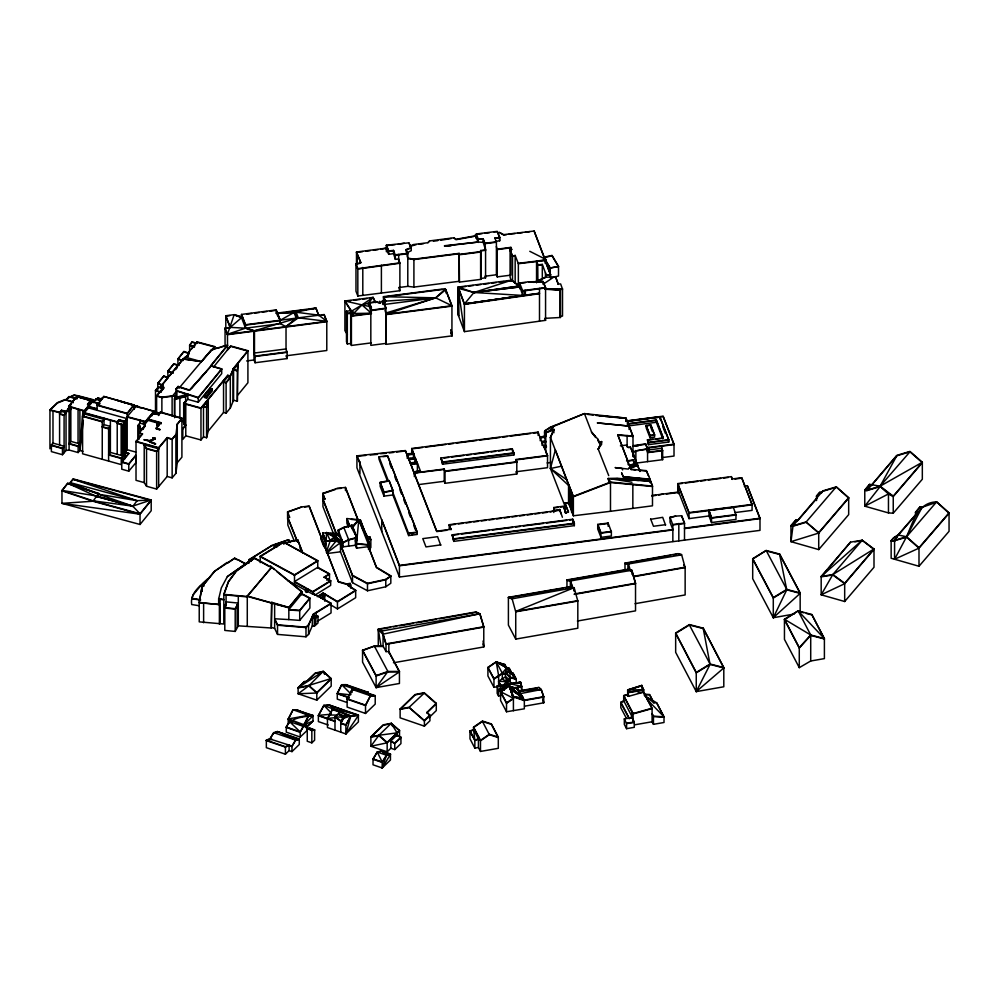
<?xml version="1.0" encoding="UTF-8"?>
<svg xmlns="http://www.w3.org/2000/svg" width="999" height="999" viewBox="0 0 999 999"><rect width="100%" height="100%" fill="white"/><g stroke="black" fill="none" stroke-linecap="round" stroke-linejoin="round"><path stroke-width="1.5" d="M355.432 537.849L355.432 545.254L356.568 548.176L368.481 546.653L376.473 567.245L390.821 575.861L390.821 583.254L385.776 586.775L367.482 590.784L352.497 582.692L340.497 551.798L340.497 542.207L335.652 537.812L334.365 533.366L322.752 532.904L322.752 537.499M62.475 454.707L62.475 448.201L64.086 446.228L52.984 443.106L51.374 445.079L51.374 451.61L62.475 454.707L66.034 450.474L69.081 450.025L78.147 452.559L79.908 450.449L82.954 410.414L68.681 406.156L68.681 408.529L67.195 410.726L68.681 408.329M497.165 686.325C512.824 685.489 504.745 683.316 505.432 672.202L510.164 672.277L509.765 681.193M206.431 371.541L189.348 390.397L211.451 365.584L210.639 365.809L221.703 368.843L221.703 373.626L198.264 402.235L187.849 399.363L183.691 403.221L183.691 424.488L185.777 424.937L182.817 428.546L182.817 439.423L185.777 435.814L200.974 439.972L203.496 436.9L206.581 437.749L208.267 431.093L223.551 412.45L226.111 413.149L230.319 408.017L233.579 400.237L237.337 401.261L237.924 362.912M82.954 451.298L79.908 450.449L83.329 420.254M83.841 415.721L84.353 411.188L93.357 400.137L79.108 396.416M144.218 443.631L144.218 482.604L146.541 486.251L156.631 489.073L167.183 476.473L172.14 477.859L175.899 473.376L177.273 462.712L177.273 424.051L181.905 418.119L160.427 412.038L158.604 414.81L154.046 413.524M177.273 424.051L175.899 434.927L172.14 439.385L167.183 437.987L158.666 448.089L136.014 441.733M325.786 549.5L326.548 532.517L335.364 535.901L341.97 542.644L334.478 536.825L334.365 533.366L338.936 534.902L341.97 542.644L336.188 540.896L325.786 540.709L322.752 532.904M223.813 594.38L247.277 596.49L271.004 567.981L270.717 566.92L254.67 558.079L236.338 570.791L228.396 581.568L223.813 594.38L223.813 624.013L199.226 621.865L199.226 602.397L201.998 586.713L214.985 570.978M505.432 674.55L502.297 673.576L493.956 679.133L487.924 667.794L496.228 661.85L506.705 667.819L505.432 674.15L502.297 673.164L496.228 661.85L487.924 667.382L487.924 675.961L493.956 687.324L497.452 686.7M224.8 607.654L226.074 601.86L238.299 603.071L235.202 608.691L235.202 631.43L224.8 630.419L224.8 607.654L235.202 608.691M226.074 602.26L224.8 608.066L235.202 609.103L238.299 603.483M288.212 723.988L288.212 718.955L293.032 709.752L297.19 709.864L308.816 715.321L300.187 732.329L286.276 727.397C289.972 717.182 303.871 717.02 312.987 715.421L312.987 721.041L305.944 727.697M380.532 303.172L376.673 301.623L369.243 302.672L371.403 307.879L370.829 310.652L385.889 308.529C382.979 292.695 379.645 307.967 379.707 301.198M199.226 602.397L219.38 604.645L220.117 604.12L218.656 603.683L219.318 601.023M206.581 407.03L208.267 400.524L203.496 406.318L206.581 407.03L206.581 437.749M208.267 400.936L206.581 407.442L203.496 406.73M328.184 719.093L318.394 715.759L323.876 705.394L328.783 704.857L358.391 715.084L350.774 715.933L345.879 724.812L345.879 733.928L358.391 721.902L358.391 715.084L335.077 709.24L332.367 709.565L327.46 718.468L327.46 727.522L345.879 733.928L350.774 715.933L323.876 705.394L318.394 715.346L318.394 721.603L328.184 724.999M227.547 350.174L227.46 334.278L234.178 314.66L242.47 317.008M382.205 767.969L386.438 755.207L381.268 750.848L377.272 752.06L373.027 758.878L373.027 764.797L382.205 767.969L390.447 760.002L390.447 753.995L381.268 750.848L390.447 754.407L382.205 767.969L382.205 762.012L377.272 752.06L386.438 755.207L390.447 753.995M326.286 552.26L330.269 540.734L326.548 532.517L335.327 537L341.97 542.644M213.099 348.838L214.76 346.603L197.053 341.87L189.073 351.648L187.812 355.594L183.129 359.29L173.888 370.691M254.67 558.079L236.338 571.203L228.396 581.98L223.813 594.792L247.277 596.903M230.319 408.017L230.319 375.899L233.579 368.219L247.914 350.699L230.682 345.954L213.461 367.12M199.063 605.706L191.721 604.557C189.76 593.319 200.312 585.739 207.542 579.095L203.022 583.616M200.762 585.664L193.331 594.63L191.721 598.688L200.537 600.112M326.735 552.572L336.188 540.896L335.652 537.812L326.548 532.929M565.809 508.179L550.424 468.531L550.424 437.337L553.858 429.333L545.741 432.505L545.741 452.535M550.424 437.749L553.858 429.745L545.741 432.917L545.029 431.031L550.699 427.06L584.44 413.586L626.011 418.082L632.991 436.076L632.991 456.68M334.478 536.825L330.269 540.322L334.565 538.498L340.497 542.207M235.202 631.43L238.299 625.836L271.303 627.996L271.691 602.322L274.638 603.821L274.638 628.359L277.535 634.402L305.994 636.8L305.994 627.172L308.554 624.775L313.374 614.11L331.044 603.234L313.436 593.681L312.699 594.13L307.992 591.583L306.643 592.407L305.494 591.795L305.494 589.26L306.88 588.411L294.505 581.58L317.744 567.332L329.495 573.813L329.495 578.608L326.848 580.244M305.994 636.8L308.554 634.415L312.3 625.886L312.3 616.233M894.58 559.253L894.58 540.309L906.568 536.763L936.612 501.86L949.05 513.261L918.993 548.151L894.58 559.253L906.568 536.763C912.924 522.627 917.482 502.397 936.612 501.86L949.05 512.849L949.05 531.318L918.993 566.258L891.145 558.266L891.145 540.571L893.618 537.724L898.089 534.927L917.569 512.412L915.534 512.187L915.534 515.484M599.275 442.882L601.585 441.546L598.176 449.363L601.585 441.958L599.275 442.882L598.101 439.835M752.697 558.678L773.288 597.602L773.288 617.719L786.75 589.835L779.57 554.045L766.171 550.499L752.697 558.678L752.697 578.696L773.288 617.719L794.205 614.035M696.253 691.608L710.052 664.41L703.171 628.146L689.397 624.575L675.661 632.991L675.661 652.322L696.253 691.608L723.8 686.775L723.8 667.569L703.171 628.146L723.8 667.969L696.253 691.608L696.253 672.452L675.661 632.991M349.275 697.901L337.287 693.756L341.695 684.715L365.646 692.757L368.169 692.295L346.029 684.64L341.695 684.715L337.287 693.343L337.287 699.125L346.603 702.359M303.584 726.797L307.018 725.848L304.033 724.812L308.816 715.321L293.032 709.752L288.212 719.367L293.082 721.066L288.212 718.955L308.816 715.321M375.212 695.654L370.467 695.754L365.646 692.344L375.212 695.654L375.212 704.12L365.522 713.448L347.128 707.08L347.128 698.763L352.073 689.385L368.169 692.295L352.073 689.385L352.073 692.432M365.522 713.448L365.522 705.132L370.467 695.754L352.073 689.385M370.467 695.754L365.522 705.544L347.128 699.175L352.073 689.797L355.007 689.335L346.029 684.64M894.58 540.309L898.089 534.927L906.568 536.763L922.152 507.167L920.042 506.93L915.534 512.187M227.335 576.61L249.8 560.851L227.335 576.61L221.316 587.912L218.656 599.013L223.813 599.899M342.158 718.731L350.774 715.933L332.367 709.565L327.46 718.88L334.99 721.478M338.698 714.335L344.48 716.32L340.771 723.463L345.879 725.224L350.774 716.345L358.391 715.496L345.879 733.928M501.448 695.429L498.538 695.941L498.538 690.609L507.38 683.853L509.765 679.607L505.432 676.81L498.613 681.293L501.186 686.088M71.391 404.108L67.195 410.327M504.358 689.547L498.538 690.609L501.835 685.077L510.988 683.953L521.803 686.4L521.803 690.571M295.654 740.509L299.275 739.385L277.335 731.518L295.654 740.097L291.97 746.503L289.098 745.529L285.414 747.102L266.346 740.609L270.067 739.01L273.738 732.642L277.335 731.518L299.275 738.973L299.275 744.517L291.97 751.61L289.098 750.624L285.414 754.208L266.346 747.664L266.346 740.197L270.067 738.598L273.738 732.642L295.654 740.097L299.275 738.973M286.276 726.985L289.573 721.628L303.584 726.385L307.018 725.436L307.018 730.556L300.187 737.037L286.276 732.142L286.276 726.985L300.187 731.917L300.187 737.037M291.97 751.61L291.97 746.091L295.654 740.097M377.272 752.06L373.027 759.29L382.205 762.424L386.438 755.619L390.447 754.407M386.438 755.207L382.205 762.012L373.027 758.878M382.842 300.749L385.889 308.117L386.251 344.355L451.935 335.876L451.935 305.731L435.676 297.839L385.676 301.099L383.216 304.62L383.216 301.661M98.739 493.431L92.957 501.236L140.035 514.198L151.199 500.399L73.127 479.32L70.242 482.629L73.127 478.908L151.199 499.987L151.199 510.739L140.035 524.475L61.963 503.346L61.963 490.397L67.757 483.254L98.739 493.431L96.853 496.628L132.717 506.118L140.035 513.786L140.035 524.475M177.273 424.463L181.905 418.531L160.427 412.45L158.604 414.81M376.123 687.612L387.887 671.478L374.363 646.078L362.562 650.212L362.562 662.112L376.123 687.612L399.438 683.478L399.438 671.415L388.848 651.598L386.014 651.61L383.067 646.041L374.363 646.078L362.562 650.624L376.123 676.011L387.887 671.89L399.438 671.827L376.123 687.612L376.123 675.599L362.562 650.212M158.192 424.088L160.976 422.664L148.064 419.081L154.046 413.111L158.604 414.398M312.3 625.886L314.31 626.286L317.969 623.026L317.969 616.233L313.374 616.158L312.3 617.732L314.31 618.056L317.969 616.233L313.374 616.158L313.374 614.11M203.184 585.277L203.696 585.926L203.184 585.277L214.111 571.59L234.728 558.154L246.079 563.96M87.537 404.72L90.822 400.112L76.985 396.516L68.681 406.156M88.362 403.671L90.822 400.512L79.745 397.639M95.979 398.851L95.979 400L97.727 397.889L102.298 399.188L102.298 397.877L100.537 400.124L95.979 398.851L93.357 402.21L93.357 399.737L77.685 395.629L76.985 398.464L68.906 396.566L66.084 399.787M93.357 402.622L95.979 399.25L99.4 400.224M102.298 398.289L100.537 400.124M97.103 410.302L97.103 404.945L103.746 396.441L133.841 404.845L133.841 409.403M103.746 396.84L97.103 405.344L127.198 413.748L133.841 405.257L103.746 396.441M135.764 455.669L128.784 464.248L121.766 462.2L128.746 453.646L125.212 451.998L127.198 449.725L127.198 413.349L133.841 404.845M174.538 416.645L174.538 398.314L176.161 396.241L176.898 397.115L187.849 394.18L187.849 399.363M176.161 396.653L174.613 399.525L185.652 396.578L187.849 394.593M174.613 417.707L174.613 399.125L175.424 398.077L174.538 398.314M352.048 528.359L358.791 519.73L367.707 537.05M502.734 686.163L506.318 681.655L509.765 679.607L510.988 684.365L509.765 680.019L506.318 680.843L507.38 684.265M151.199 499.987L132.717 506.118L96.853 496.016L61.963 490.397L92.957 500.824L140.035 513.786L151.199 499.987L137.1 500.674L132.717 506.53M189.635 351.448L189.635 345.03L192.208 341.858L195.841 343.019M192.208 341.858L189.635 345.442L194.493 347.003M62.937 489.622L67.757 483.254L96.853 496.628M200.974 439.972L200.974 407.992L227.76 375.274L230.319 375.899M104.008 419.78L102.248 421.853L82.592 416.383L84.353 414.31L84.353 410.789L93.357 399.737M64.086 446.64L62.475 448.613L51.374 445.492L52.984 443.519L52.984 410.614M167.882 377.51L167.882 371.091L173.888 363.736L177.747 364.985M173.888 363.736L167.882 371.503L173.027 373.176L173.027 371.328L183.129 358.878L187.812 355.182L187.812 356.68L189.073 353.147L183.928 351.486L177.922 358.841L177.922 365.259M175.599 369.605L177.322 367.507M128.784 471.166L128.784 463.836L135.764 455.269L135.764 462.837L128.784 471.166L121.766 469.205L121.766 461.8L128.746 453.234M210.639 365.809L227.547 345.092L211.438 349.7L178.883 388.311M210.639 366.221L227.547 345.504L221.266 346.815M183.928 351.486L177.922 359.253L181.781 360.489M191.783 348.738L197.053 342.282L214.76 347.015M176.161 398.589L176.161 388.836L178.134 386.426L189.348 389.985M178.134 386.426L176.161 389.248L176.898 391.108L198.264 397.902L221.703 369.255L212.912 366.458M198.264 402.235L198.264 397.49L221.703 368.843M182.817 428.958L185.777 425.337M155.507 411.863L155.507 390.372L158.379 386.85L163.611 388.511L163.611 387.175L160.689 386.351L160.689 387.999L158.379 387.262L155.507 390.771L160.727 392.42M160.689 386.351L173.027 371.328M168.119 377.709L160.689 386.763L163.611 387.587L156.606 396.128L161.875 397.602L176.161 395.779M169.793 375.686L173.027 371.728M156.606 412.45L156.606 395.716L163.611 387.175M110.377 452.397L108.604 454.557L121.266 458.079L123.027 455.931L110.377 452.397L110.377 419.917M155.507 390.372L160.727 392.02L163.611 388.511M123.027 456.331L121.266 458.491L108.604 454.97M201.998 361.001L211.438 350.1L213.674 349.438M158.604 415.534L160.427 412.038M185.652 401.236L183.691 403.633L200.974 408.404L227.76 375.686L230.319 376.298L233.579 368.631L247.914 351.111L230.682 346.366L228.334 349.225M206.431 398.027L212.275 390.896L212.275 388.923L210.152 388.311L204.296 395.417L204.296 397.44L206.431 398.027L206.431 396.029L212.275 388.923M237.924 394.942L247.914 382.742L247.914 350.699M157.792 389.735L157.792 383.304L163.799 376.011L167.682 377.26M163.799 376.011L157.792 383.716L162.974 385.389M270.717 567.332L270.717 566.196L301.873 591.583L288.836 607.429L288.836 619.58L299.712 620.391L309.89 608.066L309.89 598.039L301.873 593.706L288.836 609.527L299.712 610.327L309.89 598.039M227.76 376.71L223.551 381.818L226.111 382.417L230.319 377.322L227.76 376.71L227.76 375.274M230.319 377.734L226.111 382.829L223.551 382.217M493.956 687.324L493.956 678.721L502.297 673.164L506.705 667.819L509.328 668.368L512.512 674.313M175.986 391.795L172.115 396.453L172.115 416.108M156.793 424.587L158.666 425.349L156.206 428.309L160.002 429.832L156.206 428.908L158.666 424.937L156.793 424.175L156.793 425.724L158.666 425.974L158.666 424.937M155.282 438.236L152.884 437.962L155.282 438.648L149.575 441.708L155.569 444.093L149.575 441.945L150.2 440.547L155.282 438.236L155.282 438.986L150.2 440.547L144.118 440.035M375.474 302.622L373.064 297.402L344.905 300.974L351.561 311.188L361.925 304.907L368.194 303.284L373.064 297.402L375.474 302.222M84.353 411.188L68.681 406.568L77.685 395.629M371.403 342.869L351.411 345.442L351.411 315.771L361.925 304.907L373.064 297.402M545.566 287.537L522.777 290.634L522.777 295.442L473.963 292.495L458.641 288.399L464.435 303.958L539.497 293.281L522.777 295.442L519.605 285.951L511.638 280.17L473.963 292.495L464.435 303.958L464.435 331.631L545.566 320.342L545.566 287.537L543.069 281.531L528.496 281.793L519.605 283.004L519.605 287.937M70.842 441.358L69.081 443.481L78.147 446.029L79.908 443.918L70.842 441.358L70.842 406.805M79.908 444.318L78.147 446.441L69.081 443.893M135.989 406.156L127.198 416.683L145.392 421.503L154.046 411.151L135.989 406.156L133.841 409.14M247.277 625.998L247.277 595.978L271.004 568.081L270.717 566.196M271.303 627.996L271.691 602.322L288.836 607.429L274.638 603.821M177.273 462.712L181.905 457.18L181.905 418.119M143.731 428.159L145.205 425.337L143.431 422.964L145.392 423.514L148.064 420.354L148.064 418.306M145.205 425.337L139.011 432.667L142.482 434.053L137.862 439.535M144.218 482.604L136.014 480.319L136.014 441.321L142.482 433.641M149.575 441.945L150.2 440.547M158.666 486.638L158.666 447.677L167.183 437.587L172.14 438.973L175.899 434.528L175.899 473.376M137.812 440.022L137.812 425.586L139.935 423.077L143.431 424.063L145.205 426.436M139.011 439.248L138.961 427.884L140.31 426.286L137.812 425.586M140.31 426.286L138.961 428.296L143.007 429.433M119.056 420.879L117.22 423.052L123.027 424.637L124.875 422.477L119.056 420.879L119.056 419.705L124.875 421.316L127.198 418.656L88.524 407.917L84.353 412.699L117.22 421.815L119.056 419.705M124.875 422.889L123.027 425.05L117.22 423.451M121.266 458.079L121.266 464.61L82.592 453.796L82.592 415.971L84.353 413.898L104.008 419.368L102.248 421.441L102.248 459.29M156.631 489.073L156.631 451.161L158.666 448.788L144.218 444.817L146.541 448.389L146.541 486.251M158.666 449.2L156.631 451.573L146.541 448.801L144.218 445.229M822.864 490.871L793.019 525.799L790.971 541.658L818.718 549.587L848.675 514.635L848.675 497.664L836.263 486.863L822.864 490.871L821.702 492.632L819.842 492.482L816.558 496.291L817.02 498.226L797.889 520.479L795.891 520.279L790.971 525.998L793.019 526.211L806.293 522.24L818.718 533.066L848.675 498.064L836.263 486.863L806.293 521.828L793.019 525.799L790.971 525.586L790.971 541.658L818.718 533.066M818.718 549.587L818.718 532.654L848.675 497.664M869.617 484.34L864.772 490.01L864.772 506.168L888.461 512.924L893.243 513.186L922.327 479.233L922.327 462.262L909.952 451.398L896.752 455.407L866.845 490.634L864.772 490.409L869.617 484.34L880.119 486.201L893.243 496.166L893.243 513.186M850.499 542.157L821.178 576.46L821.178 594.805L844.679 601.51L874 567.257L874 548.975L862.162 540.247L850.499 542.157L829.27 567.407M823.201 574.5L827.247 569.767M862.162 540.247L821.178 576.46L832.829 574.55L862.162 540.247L874 549.388L844.679 583.691L821.178 594.805L832.829 574.55L874 548.975L844.679 583.279L844.679 601.51M61.526 411.426L59.578 413.698L64.086 414.947L66.034 412.674L61.526 411.426L61.526 410.202L66.034 411.313L69.081 410.926L70.842 409.066L68.681 408.529M66.034 413.087L64.086 415.359L59.578 414.11M869.617 484.752L871.74 484.977L896.752 455.819L909.952 451.81L922.327 462.674L893.243 496.578L888.461 493.943L880.119 486.201L896.752 455.819M920.042 506.93L915.534 512.599L917.569 512.412M790.971 525.586L795.891 519.867L797.889 520.479M918.993 566.258L918.993 547.752L949.05 512.849M917.569 512.824L898.089 535.339L893.618 538.136L891.145 540.983L894.58 541.283M816.558 500.549L816.558 495.879L819.842 492.07L821.702 492.632M104.008 424.65L102.248 426.673L108.604 428.446L110.377 426.411L104.008 424.65L104.008 418.156M110.377 426.823L108.604 428.858L102.248 427.085M127.198 419.068L124.875 421.728L119.056 420.117L117.22 422.227L84.353 413.111M191.358 388.623L211.451 365.584M66.084 400.187L68.906 396.978M799.275 667.657L799.275 647.639L810.713 634.977L824.4 638.598L824.4 658.616L810.713 661.001L799.275 667.657L784.452 639.36L784.452 619.268L798.126 610.876L811.812 614.497L824.4 638.598L798.126 610.876L784.452 619.667L799.275 648.051L810.713 635.389L824.4 639.01L811.812 614.497M87.537 404.308L90.822 400.112M214.76 346.603L201.099 361.938M553.858 432.817L553.858 429.333L549.338 431.118L554.47 425.586L551.96 426.973M549.338 431.106L554.47 425.586M409.965 246.229L413.399 244.555L427.934 242.695L429.607 240.921L453.896 237.787L455.944 239.298L475.199 235.826L478.284 242.045L483.191 242.357L485.576 249.887L485.576 277.834L480.619 278.471L480.619 250.524L485.576 249.887M49.95 448.838L49.95 409.865L57.38 402.647L65.147 399.5L73.227 401.835M63.849 400.437L57.38 403.059L49.95 410.264L59.578 412.649L61.526 410.614L66.034 411.725L69.081 411.326L70.842 409.465M59.578 444.955L59.578 412.25L61.526 410.202M351.648 527.147L358.791 519.73L366.233 535.489M289.573 721.628L300.187 731.917L303.584 726.385L293.082 720.654L304.033 724.812L312.987 715.833L297.19 710.264L294.418 710.202M304.345 681.58L298.127 687.649L298.127 693.768L316.808 700.149L331.193 686.113L331.193 678.546L323.189 671.378L315.272 673.026L307.093 681.006L304.345 681.58L298.127 688.049L308.803 685.838L316.808 693.006L331.193 678.958L323.189 671.378L298.127 687.649L308.803 685.426L331.193 678.546L316.808 692.594L316.808 700.149M320.554 672.339L315.272 673.438L307.093 681.006M316.808 693.006L298.127 693.768L308.803 685.838L323.189 671.378M382.842 303.871L385.676 301.099L383.479 296.678L445.254 288.699L451.935 306.144L386.251 314.598L385.002 310.239M383.791 303.359L385.676 301.099M399.525 736.862L399.525 730.456L391.283 723.313L383.254 724.824L370.879 736.775L370.879 746.241L387.162 751.835L390.859 748.251L390.859 738.835M394.755 749.587L400.936 743.606L400.936 737.212L397.04 734.989L390.859 740.921L394.755 743.131L394.755 749.587L390.859 748.251M428.971 717.707L436.288 710.589L436.288 703.346L424.213 692.719L415.084 694.53L400.124 708.99L400.124 717.831L424.4 726.161L429.932 720.791L429.932 715.147L426.873 712.462L436.288 703.346M388.611 724.225L383.254 725.237L370.879 737.187L378.921 735.676L387.162 742.819L399.525 730.868L391.283 723.313L378.921 735.264L370.879 736.775M426.873 712.861L436.288 703.746L424.213 693.131L415.084 694.929L400.124 709.39L409.24 707.592L424.4 720.916L429.932 715.559L426.873 712.462M387.162 751.835L387.162 742.407L399.525 730.456M424.4 726.161L424.4 720.504L429.932 715.147M394.755 743.131L400.936 737.212M343.331 716.47L338.698 713.311L334.99 716.832L334.99 730.144M311.838 742.856L314.61 740.222L314.61 729.832L310.027 728.184L307.255 728.371L307.255 741.258L311.838 742.856L311.838 730.007L307.255 728.371M340.771 732.155L340.771 720.779L343.556 718.131M343.556 718.543L340.771 721.191L334.99 717.245M306.268 727.384L312.987 721.041L304.033 724.812M174.613 399.125L185.652 396.166L187.849 394.18M773.288 617.719L800.162 593.381L779.57 554.045L800.162 592.969L800.162 611.488M225.062 346.678L225.062 328.047L230.257 327.372L241.521 317.694L241.521 314.41L276.224 309.915L280.257 320.229L280.257 323.651L286.026 326.623L286.026 349.75M277.51 313.436L294.006 312.5L296.216 318.132L286.026 326.623L298.326 317.832L324.188 314.535L326.785 321.303L326.785 350.499L286.026 355.806L287.113 358.579L255.07 362.749L253.983 359.977L253.983 330.819L245.542 328.184L230.257 327.372L225.799 315.746L234.178 314.66L241.521 317.694L245.542 328.184L254.483 330.744L298.326 317.832L326.785 321.303L318.756 315.16L296.141 312.225L276.224 313.162M386.251 314.198L451.935 305.731L445.754 289.71L435.676 297.839L386.251 314.198L386.251 344.355M327.01 552.772L340.497 542.607M234.728 558.154L228.059 562.849M203.696 585.926L201.998 587.112L199.226 602.809L220.117 604.532M355.432 545.254L343.007 546.853L341.97 544.18L340.497 544.368L352.497 575.274L367.482 583.366L385.776 579.383L390.821 575.861M509.128 686.126L517.994 688.898L524.338 700.199L524.338 708.803L506.518 711.763L500.574 700.486L500.574 691.683L509.128 685.714L513.411 696.915L524.338 700.611L517.994 689.31L516.645 688.536L509.128 686.126L500.574 692.082L506.518 703.271L513.411 698.688M473.563 730.594L473.563 727.135L482.442 721.028L491.383 723.938L498.301 737.175L498.301 748.326L480.482 751.435L478.421 747.502L478.421 736.438M497.614 736.263L491.383 724.35L482.442 721.428L473.563 727.547L480.482 740.796L489.36 734.677L498.301 737.587M480.482 751.435L480.482 740.384L489.36 734.265L498.301 737.175M506.518 711.763L506.518 702.871L513.411 698.276L511.5 690.222L523.101 697.864L523.101 700.311M545.029 449.4L545.029 430.619L550.699 427.06M329.82 604.283L337.462 608.94L337.462 601.535L355.669 590.247L348.151 585.314L354.42 589.835M355.669 590.659L337.462 601.947L323.214 593.381L318.419 596.328M337.462 608.94L355.669 597.702L355.669 590.247M249.101 563.074L249.101 559.577L272.352 545.267L275.637 547.052L279.258 544.83M314.76 595.192L330.669 585.389L330.669 580.644L324.188 577.06L330.669 581.056L312.699 592.07L307.992 589.472L306.643 590.297L305.494 589.672M317.22 596.665L323.214 592.969L337.462 601.535M324.188 577.06L329.495 573.813M324.188 577.472L329.495 574.225L317.744 567.732M306.643 592.407L306.643 589.897L307.992 589.06L312.699 591.658L330.669 580.644M317.432 621.291L331.044 612.949L331.044 603.234M923.213 506.918L936.612 502.272M260.215 562.624L260.215 556.243L283.454 542.02L317.744 560.626L317.744 568.044M283.454 542.432L260.215 556.655L294.505 575.262L317.744 561.038L283.454 542.02M294.505 584.215L294.505 574.85L317.744 560.626M319.618 596.84L323.214 594.642L323.214 592.969M321.129 597.852L324.737 595.641L323.214 594.642M321.129 598.251L324.737 596.053M703.171 628.546L689.397 624.987L675.661 633.403L696.253 672.851L710.052 664.41L723.8 667.969M696.253 672.452L710.052 663.998L723.8 667.569M773.288 597.602L786.75 589.422L800.162 592.969M277.51 313.037L315.959 308.054L318.756 315.572L315.959 308.054L294.006 312.5L280.307 320.217L280.257 323.651L245.542 328.184L227.46 334.278L225.062 328.047M626.373 718.269L620.816 707.692L620.816 702.297L623.701 700.736L632.042 716.595L629.145 718.568L632.042 717.007M623.701 701.148L620.816 702.709L629.145 718.568M498.538 690.609L510.988 683.953L520.604 682.255L521.803 686.8L514.535 688.124M888.461 493.943L864.772 506.168L880.119 486.6L866.845 490.634M338.199 534.465L338.199 530.094L343.881 527.21L352.048 525.124L356.855 537.487L356.855 540.734L355.432 540.596L356.568 543.518L356.568 548.176M338.199 530.506L343.881 527.622L349.275 526.236M411.101 246.079L416.308 244.593M407.467 252.535L411.238 250.699L411.238 247.552L408.816 242.832L386.388 245.23L386.388 251.773M68.906 397.402L74.238 394.892L78.297 395.979M76.948 396.029L74.238 395.304L70.242 397.177L76.985 398.876M533.816 282.43L545.754 277.173L555.669 277.098L558.316 284.378L555.669 277.098M535.139 282.255L545.754 277.173M272.203 739.335L266.346 740.197L285.414 746.703L289.098 745.117L291.97 746.091M515.734 611.388L574.1 587.699L577.822 601.073L515.734 611.8L512.012 598.426L508.404 597.315L508.404 625.112L515.734 639.098L577.822 628.234L577.822 600.661L515.734 611.388L515.734 639.098M219.842 347.615L214.797 348.688M554.47 425.986L584.44 413.586L591.433 431.668L595.604 437.525M406.218 252.073L406.218 249.525L411.238 247.552M406.218 249.937L411.238 247.964L408.816 242.832M610.489 511.301L610.489 482.105L573.364 496.353L573.364 515.784L610.489 511.301L652.484 505.806L652.484 486.088L650.674 481.093L617.17 478.259L608.204 478.434L608.766 481.293L610.489 482.105L652.484 486.088M621.603 473.064L623.451 477.135L650.024 479.657L652.484 486.501L610.489 482.505L573.364 496.765L555.344 449.975L550.424 468.531L569.055 485.876M156.793 424.175L160.976 422.664M376.123 675.599L387.887 671.478L399.438 671.415M474.85 748.126L469.992 738.823L469.992 730.881L473.563 729.645L478.421 738.823L474.85 740.059L474.85 748.126L478.421 747.502M473.563 730.057L469.992 731.293L474.85 740.471L478.421 739.235M287.587 519.243L287.587 511.813L301.561 507.005L309.178 506.006L321.253 537.137M287.587 512.225L301.561 507.005M322.789 500.811L322.789 493.344L336.875 488.523L345.467 487.412L358.229 520.217M335.464 489.423L322.789 493.756L324.925 499.263L322.789 493.344M275.874 546.615L273.614 544.755L288.611 539.722L290.359 542.095M273.614 545.167L288.611 539.722M266.346 740.609L270.467 739.248M644.293 695.491L656.668 702.821L664.01 716.807L664.01 722.489L653.446 724.337L652.085 721.765L652.085 708.191L643.643 692.107L628.633 696.328L627.672 689.934L641.82 685.439L627.672 689.934L627.672 696.216M640.396 686.288L627.672 690.346L628.633 692.619L643.643 690.184L641.97 686.213M629.245 467.769L637.649 465.122L637.787 466.096M629.245 468.181L637.649 465.522L629.982 466.545L637.649 465.122M274.937 732.679L277.335 731.93M283.541 543.506L297.727 539.86L302.722 552.722M283.541 543.918L292.108 540.871M385.889 313.037L435.676 297.839L445.254 289.111M377.272 752.459L381.268 751.26M822.864 491.271L836.263 487.262M529.782 251.298L546.328 259.665L545.217 260.652L550.561 274.538L550.561 277.947M625.024 695.654L627.672 694.917M633.104 722.302L633.104 713.523L652.085 708.191M652.085 708.591L633.104 713.935L623.701 696.028M338.936 534.902L335.364 535.901L337.462 534.453L338.936 535.314M289.573 722.04L293.082 721.066M176.161 395.367L161.875 397.19L156.606 395.716M629.245 467.919L637.649 465.696L629.982 466.545M352.048 525.124L350.624 525.899L356.855 537.487L348.626 539.597L343.007 542.445L343.007 546.853M511.55 281.131L510.089 277.322L510.089 249.725L511.638 249.325L510.876 247.352L497.215 249.201L497.215 276.885L510.876 275.137L510.876 247.352M511.638 249.325L510.089 250.137L512.524 256.493L515.159 255.831M512.524 280.644L512.524 256.081L515.159 255.419L518.356 263.711L536.55 261.538L537.899 265.247L542.307 264.797M357.829 296.004L357.829 268.656L399.887 262.837L399.887 290.721L357.829 296.004L355.981 291.233L355.981 263.873L360.839 262.712L356.493 252.01L385.726 248.227L388.711 254.295L393.544 253.671L395.342 259.365L398.663 258.941L399.887 263.249L357.829 269.068L355.981 264.285L359.628 263.411M498.613 681.293L506.318 681.655L506.318 680.444L509.765 679.607M533.491 282.292L536.338 281.631M553.009 277.223L558.503 276.011L558.503 266.308L552.035 255.394L543.793 257.267L550.262 268.019L550.262 277.834M545.167 257.367L552.035 255.806L558.503 266.708L547.677 268.281M568.431 511.875L565.821 512.874L568.431 511.875L564.984 503.071L568.556 502.584L573.364 515.784M537.899 280.632L542.307 279.683L542.307 264.385L537.899 264.835L536.55 261.126L518.356 263.299L518.356 286.638M393.444 662.774L483.778 646.952L483.778 626.71L479.882 613.748L383.067 634.14L383.067 646.515M387.162 742.819L370.879 746.241L378.921 735.264L397.04 732.866L397.04 736.275M550.262 268.019L558.503 266.308M744.255 486.101L747.327 485.701L759.989 518.231L759.989 530.382L399.425 577.035L381.755 531.518L381.755 519.717L399.425 565.397L672.851 529.545L670.042 522.327L670.042 517.27L675.611 516.108L681.643 515.759L684.502 523.101L684.502 540.147M670.042 517.682L675.611 516.108M629.42 465.459L634.677 463.973L633.204 459.877L626.523 460.989M630.731 465.184L634.677 464.373L633.204 460.289L629.195 460.951M400.124 708.99L409.24 707.192L424.213 693.131M392.882 494.98L383.991 496.128L380.194 486.363L380.194 482.317L389.086 480.581L392.882 490.309L392.882 494.98L408.641 535.564L417.232 534.44L417.232 532.067L387.637 455.769L379.046 456.855L379.046 459.328L387.412 480.894M387.6 481.281L380.194 482.729L383.991 492.457L392.882 490.721L389.086 480.581M383.991 496.128L383.991 492.057L392.882 490.309M392.882 492.532L408.641 533.578L417.232 532.467L387.637 456.181L382.979 456.63M408.641 535.564L408.641 533.179L417.232 532.067M684.502 523.101L672.851 524.525L672.851 541.508M453.896 237.787L455.944 239.71L473.713 236.501M498.538 695.941L497.165 693.368L497.165 685.926L501.835 685.489M514.535 687.712L521.803 686.4M504.358 689.959L498.538 691.008L497.165 685.926M293.506 541.021L297.727 540.272L302.722 553.134M624.987 569.567L624.987 563.111L678.059 553.633L681.555 554.457L685.139 567.594L633.566 576.748M637.112 561.351L624.987 563.523L628.483 564.348M640.147 560.814L670.466 555.394M673.501 554.857L676.535 554.308M633.566 576.336L685.139 567.182L685.139 594.942L635.077 603.696M520.604 682.255L509.765 683.728L520.604 682.255L521.603 690.297M524.575 700.049L543.718 696.665L541.233 689.547L538.848 687.424L519.605 690.809M524.575 700.461L543.718 697.077L541.233 689.547L519.63 691.271M566.957 587.874L566.957 579.907L628.171 569.193L631.83 570.217L635.526 583.229L635.526 610.864L577.385 621.028M606.743 573.351L566.957 580.307L570.616 581.318L572.552 588.136M609.802 572.814L628.171 569.605M574.325 593.993L635.526 583.229M574.325 594.405L635.526 583.641L631.83 570.217L570.616 580.918L566.957 579.907M378.284 629.12L476.061 611.925L479.882 613.748L483.778 627.122L386.014 644.343L382.105 630.943L378.284 629.12L378.284 646.316M390.509 627.384L378.284 629.532L381.056 646.291M393.569 626.848L396.615 626.311M399.675 625.774L413.424 623.351M416.483 622.814L436.338 619.318M439.398 618.781L476.061 612.337L479.882 614.16M479.882 613.748L382.105 630.943L386.014 643.93L386.014 651.61M386.014 643.93L483.778 626.71M522.564 690.696L537.362 688.099M520.616 693.568L541.233 689.547M524.575 706.193L543.718 702.821L543.718 696.665M628.309 694.804L623.701 695.616L623.701 701.61M637.512 693.194L643.643 692.107M634.565 724.837L652.085 721.765M632.042 717.744L624.325 718.855L624.325 724.412L626.573 728.683L634.278 727.322L634.278 722.052L632.042 717.744L632.042 711.488M517.27 682.841L520.604 682.667M508.404 597.315L570.616 586.625M562.912 588.311L508.404 597.727L512.012 598.826L574.1 587.699L574.1 590.646M565.946 587.787L568.98 587.262M854.869 541.845L862.162 540.659M821.178 576.86L832.829 574.962L844.679 583.691M628.633 692.207L643.643 689.772L643.643 693.119M536.55 282.804L536.55 261.126L546.328 259.665L545.217 259.865L534.128 231.031L503.696 234.628L499.175 232.33L503.696 235.04L506.456 234.69M537.949 261.326L546.328 260.077L545.217 260.277L534.128 231.031M632.704 445.766L645.629 443.856L647.564 448.738L647.564 461.625M634.14 445.966L645.629 444.268L647.564 449.15L635.614 450.924L647.564 448.738M635.864 463.836L635.864 451.161L633.466 451.523L633.466 456.506M633.466 451.923L635.864 451.573L635.614 450.924M634.278 722.052L626.573 723.164L626.573 728.683M519.655 286.463L520.067 287.312L511.638 280.17L457.992 287.088L464.435 331.631L457.992 314.398L457.992 287.088L473.963 292.495L519.605 285.951M539.497 293.694L464.435 304.37L458.641 288.811M684.502 528.171L759.989 518.231M684.502 528.583L759.989 518.643L747.327 485.701M379.245 303.059L376.673 302.035L369.243 303.084L371.403 307.879M473.963 292.495L520.067 286.875L473.963 292.495L519.655 286.051M385.889 308.117L370.829 310.239L370.829 345.354L385.889 343.406M731.368 476.635L732.267 479.37L731.368 476.635L677.747 483.591L689.01 512.599L752.072 504.408L752.072 510.377L734.827 512.599M713.536 510.027L752.072 504.82L741.708 477.734L732.267 478.958M440.746 544.867L425.974 546.915L422.789 538.623L437.562 536.688L440.746 545.279M496.028 241.296L499.7 240.796L499.7 237.312L497.277 231.356L476.336 233.953L476.336 238.112M521.091 283.216L525.536 282.605M568.556 502.997L564.984 503.484L568.431 512.287M553.808 512.524L553.808 507.529L563.411 506.218L565.821 512.462M553.808 507.942L557.929 507.38M560.676 507.005L563.411 506.63L565.821 512.874M562.4 517.257L559.715 509.49L550.237 511.938M559.715 509.902L554.82 510.576L553.808 507.529M651.748 495.529L678.646 492.007L689.01 518.618L708.965 515.946L711.525 522.564L735.963 519.418L735.963 514.585L711.525 517.732L708.965 510.252L733.391 507.33L735.963 514.997L711.525 518.144L708.965 510.664L689.01 513.011L677.747 484.003L682.342 483.404M515.097 233.566L509.215 233.941M518.044 233.179L522.452 232.605M525.399 232.218L529.807 231.631M229.982 315.609L225.799 316.159L230.257 327.784L227.66 328.122M296.216 318.132L280.307 320.217L276.91 314.335M227.46 334.278L326.785 321.303M246.616 360.939L253.983 359.977M626.298 421.153L659.877 416.758L668.756 439.672L668.756 442.033L648.426 444.667L647.439 439.772L663.224 438.111L656.355 420.367L627.31 424.175M629.358 421.166L649.188 418.569M652.247 418.169L658.353 417.37M627.31 423.763L656.355 419.955L663.224 437.699M646.216 425.499L650.761 424.9L654.57 434.752L654.57 437.137L650.037 437.724L646.216 427.872L646.216 425.499L650.037 435.352L650.037 437.724M650.761 425.312L646.216 425.911L650.037 435.751L654.57 435.164L650.761 424.9M650.037 435.352L654.57 434.752M648.875 439.997L653.184 439.423M656.043 439.048L660.351 438.486M668.756 439.672L648.426 442.332L648.426 444.667M304.608 507.017L309.178 506.418L321.253 537.549M294.243 540.946L287.849 525.074L287.849 517.657L289.747 517.407L287.587 511.813M651.748 495.929L655.918 495.392M658.716 495.017L663.286 494.018M666.358 494.03L678.646 492.42M449.263 529.358L449.263 524.7L559.715 510.289L561.101 513.848M455.382 524.313L449.263 525.112L451.048 529.707L449.263 524.7M458.441 523.913L463.037 523.314M466.096 522.914L470.679 522.315M473.738 521.915L478.334 521.316M481.393 520.916L485.976 520.317M489.035 519.917L493.631 519.318M496.69 518.918L501.273 518.319M504.345 517.919L508.928 517.32M511.988 516.92L516.583 516.321M519.642 515.921L524.225 515.334M527.285 514.935L531.88 514.335M534.94 513.936L539.522 513.336M542.582 512.937L547.177 512.337M381.755 531.518L356.93 467.782L356.93 455.856L405.444 450.537L436.75 531.168L451.048 529.295M320.779 536.65L323.813 544.467L325.786 544.43L322.752 536.6L320.779 536.65L320.779 538.686L323.813 546.503L324.837 546.366L338.499 581.967L348.264 584.827L347.977 583.691L350.149 583.404L350.749 588.199M414.348 473.863L436.75 531.58L446.765 530.269M453.783 541.371L574.35 525.636L574.35 523.201L572.789 519.205L452.235 534.827L453.783 541.371L452.235 534.827M650.611 519.318L662.687 517.332L665.546 525.099M650.611 518.906L653.471 526.261L665.546 524.687M597.727 524.413L597.727 529.033L600.961 537.362L611.363 536.001L611.363 531.393L600.961 532.742L597.727 524.413L608.129 523.064L611.363 531.805L600.961 533.154L597.727 524.812L608.129 523.476M672.851 529.957L399.425 565.796L356.93 455.856M348.151 585.314L350.749 584.977M348.151 585.726L350.749 585.389L350.149 583.404M358.029 252.223L362.649 251.623M365.734 251.224L370.342 250.624M373.426 250.225L378.034 249.638M381.118 249.238L385.726 248.227M246.928 314.111L251.561 313.511M254.645 313.124L259.265 312.525M262.35 312.125L266.983 311.526M270.055 311.126L274.688 310.527M442.157 289.51L383.479 297.078L385.676 301.511M459.528 287.3L465.659 286.513M468.718 286.114L473.326 285.527M476.386 285.127L480.981 284.528M484.053 284.141L488.648 283.541M491.72 283.154L496.316 282.555M499.375 282.155L503.971 281.568M507.042 281.169L511.638 280.582M279.046 313.236L283.654 312.65M286.738 312.25L306.73 309.653M309.802 309.253L315.959 308.454M384.765 304.42L435.676 297.839L383.479 296.678L383.479 303.271M241.521 314.41L245.542 324.712L280.257 320.229M371.403 313.636L351.411 316.183L350.674 313.424L353.696 312.55L351.561 310.664L346.478 311.188L346.478 341.783L347.327 343.956L350.674 343.519L351.411 345.442M544.805 289.198L560.476 290.297L560.052 288.798L560.052 316.396L562.512 316.084L562.512 288.798L544.805 288.798L560.476 289.885L560.476 317.482L544.805 318.356L545.566 320.342M253.983 353.509L255.07 356.493L287.113 352.347L286.026 348.951L253.983 353.097L255.07 356.081L287.113 351.935L287.113 358.579M411.725 453.321L411.725 448.489L538.149 432.117L539.885 437.013L546.316 436.363M626.198 420.966L663.161 416.171L674.013 444.18L674.013 456.043L661.85 457.617L661.85 445.754M422.515 447.502L411.725 448.901L413.474 453.384L406.93 454.233M425.599 447.102L445.641 444.505M448.726 444.105L453.359 443.506M456.431 443.106L476.473 440.509M479.557 440.109L499.6 437.525M502.684 437.125L507.317 436.526M510.389 436.126L530.432 433.529M533.516 433.129L538.149 432.53M627.734 421.178L663.161 416.571L674.013 444.592L646.765 448.126M406.93 454.77L406.93 453.821L413.474 453.384M406.93 453.821L407.255 454.645L413.736 453.808L415.172 457.917L408.691 458.341L408.691 459.29L407.255 455.594M627.31 426.061L656.355 422.29L662.699 438.698M407.255 455.057L413.736 454.22M408.691 458.753L411.276 458.416M408.691 458.341L409.028 459.24L415.447 458.404L416.858 462.462L413.012 462.962M409.028 459.652L415.447 458.816L416.858 462.462M440.971 458.017L442.545 462.013L513.873 452.822L513.873 454.982L442.545 464.21L440.971 458.017L512.3 448.801L513.873 453.234L442.545 462.425L440.971 458.429M444.006 458.029L448.563 457.442M451.598 457.055L463.736 455.482M466.77 455.094L471.328 454.508M474.363 454.108L488.024 452.347M491.058 451.96L495.604 451.373M498.638 450.974L503.196 450.387M506.231 450L510.776 449.413M410.452 463.836L410.452 462.887L416.858 462.05M410.452 462.887L410.901 464.048L417.395 463.211L420.392 470.904L413.898 472.152M410.901 464.46L417.395 463.623M413.898 472.714L413.898 471.753L420.392 470.904M444.23 469.031L445.017 471.466L516.808 462.162L515.934 459.515L547.527 455.432L547.527 467.694L515.934 471.778L516.808 474.013L445.017 483.304L444.23 481.281L444.23 469.031L414.348 472.902L413.898 471.753M515.934 459.927L547.527 455.831L545.741 451.261M444.23 469.443L414.26 473.101M635.576 446.103L638.448 445.729M516.808 474.013L516.808 461.763L445.017 471.053L445.017 483.304M646.765 447.714L674.013 444.18M341.171 488.374L336.875 488.523M547.102 462.937L551.161 462.412M418.831 484.565L444.23 481.281M333.554 533.916L322.939 506.58L322.939 499.113L324.925 498.863M635.614 463.174L662.649 459.677L662.649 450.349L647.564 452.222L646.765 450.149L661.85 448.276L662.649 450.761L647.564 452.622M685.401 483.004L697.664 481.418M700.724 481.019L705.319 480.419M708.378 480.032L720.641 478.434M723.701 478.034L728.296 477.447M734.964 479.021L740.359 478.321M458.416 534.44L452.235 535.239L453.783 539.223L574.35 523.613L572.789 519.205M461.501 534.04L489.323 530.432M492.42 530.032L512.512 527.422M515.609 527.022L520.242 526.423M523.339 526.023L543.431 523.426M546.515 523.026L566.608 520.417M569.705 520.017L572.789 519.617M327.26 553.508L340.497 551.798M453.783 538.811L574.35 523.201M433.366 241.196L437.837 240.622M440.821 240.247L451.248 238.511M419.205 244.218L423.576 243.656M407.005 255.619L407.792 258.104L413.911 259.141L459.153 253.359L459.465 282.105L480.956 279.345L480.956 251.586L459.465 254.345M480.619 250.936L485.576 250.299L484.952 243.244L483.191 238.886L478.284 238.761L478.284 242.445M497.215 276.885L496.403 274.762L484.952 276.236L485.576 277.834M398.663 287.537L407.792 286.363L413.911 287.088L459.153 281.293L459.465 282.105M346.391 301.198L350.836 300.637M353.796 300.249L359.727 299.5M362.687 299.126L367.132 298.564M370.105 298.189L373.064 297.802M351.411 315.771L371.403 313.224L361.925 304.907L344.905 300.974L344.905 330.632L347.402 334.565M620.416 445.841L627.11 444.992C626.036 449.737 634.215 446.303 628.021 447.365M386.313 453.334L380.432 453.671M389.26 452.972L393.668 452.41M396.615 452.048L405.444 450.936L406.431 453.496M477.784 234.178L482.155 233.641M485.064 233.279L489.435 232.73M499.7 237.312L494.817 238.324L499.7 237.712L497.277 231.756L493.793 231.78M444.493 245.729L478.284 242.045L444.493 246.129L450.999 245.829M484.952 243.244L496.403 241.82L496.403 274.762M332.367 709.977L335.077 709.24L328.783 704.857L358.391 715.496M321.466 315.259L324.188 314.935L326.785 321.715L227.46 334.69L225.062 328.459M395.142 244.655L386.388 245.642L388.711 251.336L393.544 250.799M398.176 244.305L404.258 243.207M386.388 245.23L388.711 250.936L393.544 250.387L395.342 255.195L407.792 253.796L406.218 249.525M323.876 705.806L328.783 705.269M334.752 717.682L327.46 718.468L334.99 721.066M342.033 716.882L350.774 715.933L340.184 715.272L344.48 716.733M550.561 274.538L546.366 275.374L550.561 274.95L545.217 261.064M346.478 311.188L347.327 313.199L353.696 312.55M546.316 435.951L539.885 437.013M540.247 440.771L540.247 437.412L545.354 436.888M540.247 437.824L545.354 437.3M545.516 440.734L541.695 441.521L540.247 437.412M542.032 445.354L542.032 441.983L545.854 441.608M542.032 442.395L545.854 442.02M545.966 445.304L543.419 445.966L545.966 445.716M546.441 446.99L543.868 447.24L546.441 446.578M358.404 456.131L365.746 455.444M370.154 455.032L377.497 454.345M614.11 478.946L638.498 480.469M330.819 714.26L318.394 715.346L328.184 718.693M629.42 465.047L634.677 463.973M536.55 261.126L546.328 260.339M311.838 730.007L314.61 729.832M314.61 730.244L311.838 730.419L307.255 728.783L310.027 728.184M350.774 715.933L344.48 716.32L340.771 723.051L345.879 724.812M611.051 479.233L617.17 478.633L650.674 481.506M322.752 537.012L321.803 536.625M325.786 544.842L323.813 544.88L320.779 537.062M370.467 696.153L375.212 696.066M627.672 689.934L643.643 689.772L641.82 685.851M374.363 646.49L383.067 646.453M558.316 283.966L560.651 283.966L562.512 289.198L560.052 289.198M371.403 313.224L347.327 313.599L346.478 311.588M308.816 715.721L312.987 715.833M343.132 717.195L334.99 716.832L340.771 720.779M288.836 619.58L274.638 618.768L277.535 624.812L277.535 634.402M644.417 694.193L649.637 694.505L653.908 703.059M644.417 694.592L649.637 694.917L652.484 700.349M652.072 713.561L653.446 716.158L664.01 716.807L647.102 699.45M337.15 715.084L329.595 715.022M288.836 609.939L299.712 610.739L309.89 598.451L301.873 594.105M277.535 624.812L305.994 627.172M627.559 460.439L617.744 434.727L632.991 436.076M617.744 435.139L632.991 436.488L629.57 427.31M650.024 482.629L650.024 479.158L646.39 470.616L631.143 469.305L635.614 470.092M638.586 470.342L646.39 471.029L648.651 476.161M891.145 540.571L894.58 540.871L898.089 534.927L894.58 540.721L906.568 537.175L918.993 548.151M629.095 426.098L597.452 422.914L629.095 426.098L629.095 429.445M650.024 479.158L623.451 476.723L650.024 479.57M348.489 527.335L346.878 523.189L346.878 518.556L360.327 519.88L367.033 537.562M351.348 519.405L357.305 519.992M358.791 520.142L367.782 539.472L370.841 539.772L369.855 536.85L367.033 537.15L358.791 519.73L356.568 543.518L370.017 544.842L370.017 550.986M596.178 415.422L602.097 416.084M605.094 416.383L621.528 418.032M330.457 533.354L337.462 534.865M628.408 469.093L615.084 467.607L622.015 468.394L622.627 469.93M920.042 507.342L922.152 507.167M350.599 694.904L337.287 693.343L349.275 697.489M218.656 603.683L218.656 598.601L223.813 599.5M587.375 414.36L593.244 415.072M92.957 500.824L132.717 506.118L98.739 494.255L70.242 482.629L137.1 500.674L98.739 494.255M185.29 357.18L201.099 361.526L183.067 359.078L183.067 360.502M140.035 514.198L61.963 503.346L92.957 501.236L61.963 490.809M513.411 710.726L513.411 696.503L523.101 697.864L518.094 689.497M611.051 478.821L631.98 482.23M201.099 361.526L183.129 358.878L183.129 360.414M145.642 440.259L150.2 440.959M191.721 598.276L200.537 599.7M312.3 618.144L314.31 618.468L317.969 616.645L316.183 616.071M407.792 258.516L413.911 259.553L459.153 253.758L459.465 254.745L480.956 251.998L480.619 250.524M361.925 304.907L369.243 306.418L370.966 311.863M181.331 421.166L184.216 421.778M679.22 554.32L681.555 554.87L628.483 563.948L624.987 563.111M49.95 409.865L59.578 412.25M233.579 369.98L237.337 370.916L237.924 364.323L233.579 369.568L237.337 370.517L237.337 401.261M127.198 417.082L145.392 421.915L154.046 411.563L143.019 408.104M82.954 410.414L84.353 410.789M144.118 439.622L150.2 441.208M767.657 551.298L779.57 554.445M800.162 593.381L786.75 589.835L773.288 598.014L752.697 559.09L766.171 550.499L786.75 589.422M798.126 611.288L803.608 612.737M806.343 613.461L811.812 614.909M99.813 403.559L92.657 401.66L88.524 406.431L97.103 408.716M94.093 402.447L99.813 403.971M88.524 406.83L97.103 409.115M127.198 449.725L135.689 452.035M146.541 448.389L156.631 451.161M183.691 403.221L200.974 407.992M135.989 406.568L141.621 408.129M631.83 570.616L628.483 569.692L628.483 563.948L630.581 571.378M125.037 402.909L117.57 400.424L138.449 406.655L128.009 403.746M148.064 419.493L160.976 423.077M82.592 415.971L102.248 421.441M271.691 627.547L274.638 628.359M160.514 413.211L154.745 412.013M156.181 412.412L159.066 413.224M97.103 404.945L127.198 413.349M148.064 420.354L160.976 423.976M142.482 434.053L139.011 433.079L145.205 425.749L143.431 423.364M136.014 441.321L158.666 447.677M51.374 445.079L62.475 448.201M140.31 426.698L137.812 425.999L139.935 423.489L139.935 419.992M138.961 427.884L143.007 429.021L143.007 427.934M126.748 504.845L96.853 496.428L98.739 493.843L67.757 483.666M235.564 315.459L241.084 317.02M247.277 595.978L271.303 602.784M247.277 596.391L288.836 607.842L301.873 591.995L276.711 571.49M100.012 398.951L97.727 397.889M204.296 395.417L206.431 396.029M66.496 400.299L73.227 402.247M121.766 461.8L128.784 463.836M338.499 581.555L348.264 584.415M76.985 396.516L90.822 400.699M341.97 543.056L336.188 541.308L325.786 541.121L322.752 533.316M570.491 586.588L574.1 587.699M572.939 587.749L570.616 587.037L570.616 580.918L572.677 588.174M511.875 673.538L509.328 668.781L506.356 667.582L505.044 664.61L496.228 661.85L498.613 675.611L498.613 686.5M496.228 662.262L505.044 664.61M178.134 386.838L188.012 389.972M176.161 388.836L176.898 390.696L198.264 397.49M516.208 679.457L509.765 677.397L505.432 672.614L510.164 672.277L513.149 673.239L516.208 679.045L516.208 682.617M511.163 673.014L513.149 673.651L515.596 678.296M192.208 342.257L194.63 343.044M189.635 345.03L194.493 346.591L194.493 345.017M183.928 351.898L187.787 353.134M177.922 358.841L181.781 360.09M163.799 376.423L167.682 377.672M157.792 383.304L162.974 384.977L162.974 383.579M173.888 364.148L176.461 364.985M167.882 371.091L173.027 372.764M513.411 696.503L524.338 700.199M137.1 500.674L73.127 479.32M304.033 724.4L307.018 725.436M346.029 685.039L368.169 692.707M365.646 692.757L373.851 695.591M347.128 698.763L365.522 705.132M125.212 452.41L128.746 453.646M312.987 715.421L297.19 710.264M311.164 729.008L313.461 729.832M509.328 668.781L496.228 661.85L506.705 667.819L511.301 673.314M149.575 441.296L155.569 443.681M156.206 427.897L160.002 429.433M509.328 668.368L506.356 667.582M152.884 437.962L155.282 438.986M234.728 558.566L237.337 559.79M382.105 631.356L378.284 629.532L383.067 634.552M516.645 688.536L523.101 697.864L510.814 688.935L513.411 698.276L500.574 691.683L506.518 702.871M244.842 563.711L238.649 560.002M260.215 556.243L294.505 574.85M313.436 594.08L316.009 595.079M249.101 559.577L251.298 560.776M287.65 580.494L305.644 590.272M251.298 561.188L249.101 559.989L272.352 545.267M909.952 451.81L880.119 486.201L888.461 493.531L893.243 496.166L922.327 462.262L880.119 486.201L866.845 490.222L864.772 490.01L871.74 484.977M254.67 558.491L269.38 566.595M294.505 581.992L305.644 588.136M305.494 589.26L306.643 589.897M398.339 736.138L400.936 737.612L394.755 743.543L390.859 741.32M810.713 661.001L810.713 634.977L784.452 619.268L799.275 647.639M368.481 547.065L376.473 567.644L390.821 576.273L385.776 579.795L367.482 583.778L352.497 575.686L340.497 544.78M273.614 544.755L276.998 546.94M338.698 713.711L342.17 716.083M506.318 681.655L502.297 678.87L502.297 673.164M645.441 696.615L653.908 702.647L656.668 702.821L664.01 717.22L653.446 716.57L652.085 713.998M832.829 574.55L844.679 583.279M270.717 566.608L274.313 569.53M523.101 697.864L509.552 686.538L513.411 698.276L509.128 685.714L523.101 697.864L509.353 686.151L513.411 698.276M378.921 735.264L387.162 742.407M818.718 532.654L806.293 522.24M424.4 720.504L409.24 707.592M906.568 536.763L918.993 547.752M541.233 689.959L538.848 687.424M308.803 685.426L316.808 692.594M335.314 538.648L334.178 537.512L336.188 540.896M341.695 684.715L351.036 694.043M323.876 705.394L331.306 713.036M369.855 537.662L369.855 536.85M334.016 535.626L335.327 537M608.204 478.434L610.489 482.105M610.489 482.505L608.204 478.833M505.432 672.202L509.765 676.985L516.208 679.045L510.164 672.277M599.275 442.47L598.101 439.423L591.433 432.08M592.382 433.179L595.242 436.513M294.006 312.5L298.326 317.832L296.141 312.225M288.611 540.134L290.359 542.507M344.905 301.386L351.561 311.601M545.342 260.227L550.262 268.431M391.283 723.313L397.04 732.866M356.493 252.41L360.839 262.712M323.189 671.79L324.65 674.4M506.705 667.819L509.478 673.014M498.613 681.693L500.549 685.302M388.848 652.01L398.726 670.504M487.924 667.382L493.956 678.721M469.992 730.881L474.85 740.059L473.563 729.645M643.643 692.519L651.385 707.255M628.633 696.328L627.672 694.505L623.701 695.616L633.104 713.523M620.816 702.297L629.145 718.156M683.728 564.885L685.139 567.594M710.052 663.998L689.397 624.987M798.126 610.876L810.713 634.977M473.563 727.135L480.482 740.384M633.104 720.204L634.278 722.464L626.573 723.576L624.325 718.855M391.283 723.713L392.657 726.41M356.93 456.268L359.927 462.3M274.638 619.18L277.535 625.224L305.994 627.572L308.554 625.174L313.374 614.522L331.044 603.646L317.532 595.891M476.336 237.487L475.199 235.015L475.199 236.239M475.199 235.427L476.336 237.899M369.243 305.981L368.194 303.284L369.243 305.569M608.728 475.624L598.176 448.951L601.585 444.393L601.585 441.546M519.605 283.004L522.777 291.046L545.566 287.949L543.069 281.93L528.496 281.793M494.817 237.912L496.403 242.233L484.952 243.656L483.191 239.298L478.284 239.173L476.336 233.953M621.603 472.664L623.451 477.247M545.879 434.852L544.555 431.568L544.555 437.712M544.555 431.98L545.879 435.264M287.849 517.657L297.727 542.207L297.727 539.86M287.849 518.069L297.14 541.171M635.614 450.512L635.864 451.161M617.744 434.727L631.143 469.717M276.224 310.327L280.257 320.629L245.542 325.125L241.521 314.81M741.708 477.734L752.072 504.408M661.85 457.617L662.649 459.677M550.424 437.337L568.556 484.615M547.527 455.432L543.868 446.828M542.032 441.983L543.419 445.966M572.789 521.628L574.35 525.636M515.934 459.515L516.808 461.763M513.873 454.982L513.211 451.348M411.725 448.489L413.474 452.984M409.977 462.612L409.028 459.24M413.399 471.428L410.901 464.048M389.872 463.961L391.546 468.281M394.892 476.91L396.578 481.218M399.925 489.847L401.598 494.168M403.833 499.925L405.507 504.233M408.853 512.862L410.527 517.182M413.886 525.811L415.559 530.119M380.194 482.317L383.991 492.057M365.696 534.115L360.327 519.88M367.782 539.472L370.017 545.254L356.568 543.931L355.432 541.008M345.467 487.824L358.229 520.629M352.048 525.524L356.855 537.899L348.626 540.009L343.007 542.857L338.199 530.094M346.878 518.556L349.55 525.449M346.878 518.968L349.55 525.861M348.264 584.827L347.977 583.691M324.837 546.778L338.499 581.967M299.95 547.914L301.611 552.21M659.877 417.17L668.756 440.072L648.426 442.744L647.439 439.772M662.649 426.261L665.421 433.429M667.644 439.16L668.756 442.033M650.761 427.285L652.397 431.506M670.042 517.27L672.851 524.937L684.502 523.501L681.643 515.759M630.569 447.04L639.897 471.116M631.131 448.888L639.897 471.516M634.677 464.597L633.204 459.877M560.052 316.396L560.476 317.482M379.046 456.855L388.524 481.318M322.939 499.113L336.913 535.114M322.939 499.525L336.913 535.526M626.011 418.481L629.095 426.498M542.307 264.385L546.366 275.374M480.619 278.471L480.956 279.345M450.824 332.979L451.935 335.876L451.111 329.77L451.935 335.876M399.076 288.599L399.887 290.721M511.638 249.738L510.876 247.764L497.215 249.613L496.403 246.566M510.089 249.725L512.524 256.081M545.029 430.619L545.741 432.505M355.981 263.873L357.829 268.656M544.855 258.916L545.217 263.349M520.616 693.156L521.603 696.016M368.194 303.284L369.243 306.418L369.243 302.672M542.832 700.099L543.718 702.821L542.894 698.538M499.7 240.796L499.175 236.014M506.318 680.444L507.38 683.853M816.558 495.879L817.02 498.226M483.104 643.943L483.778 646.952L483.066 640.996M446.166 293.169L445.754 289.71M457.992 287.5L458.641 316.071L458.641 288.399M414.348 473.451L414.26 472.702M888.461 493.531L888.461 512.924M733.391 506.83L733.391 507.742M711.525 517.732L711.525 522.564M708.965 510.252L708.965 515.946M689.01 512.599L689.01 518.618M678.646 485.914L678.646 493.693M678.821 523.426L678.821 540.884M677.747 483.591L677.747 492.832M659.877 416.758L659.877 419.093M656.355 419.955L656.355 422.29M653.446 716.158L653.446 724.337M649.25 447.39L649.25 449.837M648.601 447.477L648.601 449.925M645.629 443.856L645.629 444.792M641.808 685.426L641.97 688.923M632.842 484.465L632.842 508.379M632.042 570.966L632.042 574.363M628.121 461.463L628.121 464.66M628.171 563.873L628.171 570.479M627.11 435.514L627.11 446.715M626.011 421.441L626.011 418.082L599.113 415.784M608.766 480.282L608.766 481.293M608.129 523.064L608.129 526.273M600.961 532.742L600.961 537.362M598.101 439.423L598.101 441.046M574.325 588.498L574.325 591.445M572.627 494.468L572.627 513.374M572.327 493.731L572.327 512.824M571.59 491.858L571.59 512.275M571.391 491.358L571.391 509.815M571.153 490.771L571.153 509.215M570.704 489.647L570.704 508.066M570.429 488.936L570.429 507.355M570.491 580.881L570.491 587.287M569.705 505.494L569.567 486.775L569.555 505.119M569.318 486.151L569.318 504.532M569.055 485.464L569.055 504.245M568.556 484.203L568.556 504.532M566.908 479.832L550.424 468.531L561.588 466.183M564.984 503.071L564.984 512.662M559.715 509.49L559.715 510.289M553.121 277.51L543.069 284.29L543.069 281.531M545.466 272.627L545.466 277.547M539.497 288.361L539.497 321.116M538.149 432.117L538.149 435.477M537.749 264.448L537.899 281.681M525.349 290.284L525.349 295.105L464.435 303.958L524.537 295.217L524.537 290.397M520.067 284.128L520.067 289.073M519.655 283.129L519.655 286.551M515.159 255.419L515.159 283.329M513.149 673.239L513.149 676.448M512.3 448.801L512.3 450.924M489.36 734.677L482.442 721.428M483.191 238.886L483.191 242.357M459.153 253.359L459.153 281.293M442.545 462.013L442.545 464.21M441.845 460.477L441.845 462.412M429.607 240.921L427.934 242.695M417.395 463.211L417.395 472.49M415.447 458.404L415.447 463.249M415.172 459.39L415.172 462.35M414.348 472.902L414.348 476.685M413.911 259.141L413.911 287.088M413.736 453.808L413.736 458.653M413.474 454.87L413.474 457.817M412.35 532.954L412.35 535.077M407.792 286.363L407.792 253.384L395.342 254.782L395.342 259.365M407.255 454.645L407.255 458.404M399.425 565.397L399.425 577.035M398.663 254.408L398.663 261.051M393.544 250.387L393.544 253.671M388.711 250.936L388.711 254.295M388.848 643.431L388.848 652.946M385.776 579.383L385.776 586.775M381.393 265.21L381.393 293.094M370.841 547.689L370.841 539.373L367.782 539.073L370.017 544.842L358.791 519.73L368.481 544.692L368.481 549.575M367.482 583.366L367.482 590.784M362.799 267.457L362.799 295.367M359.927 461.9L359.927 473.788M357.142 253.109L357.142 264.211M356.493 252.01L356.493 264.635M352.497 575.274L352.497 582.692M350.674 312.849L350.674 343.519M348.626 546.128L348.626 539.597L343.881 527.622M347.327 313.199L347.327 343.956M345.467 487.412L345.467 490.646M341.97 539.785L341.97 544.18M338.936 531.98L338.936 536.363M338.698 713.311L338.698 714.747M324.837 544.455L324.837 547.852M324.737 593.793L324.737 601.186M323.813 544.467L323.813 546.503M316.183 612.387L316.183 617.419M315.821 624.35L315.821 616.62L313.374 616.158L314.31 618.056L314.31 626.286M313.436 591.208L313.436 594.542M312.699 591.658L312.699 594.13M308.554 624.775L308.554 634.415M307.992 589.06L307.992 591.583M301.873 591.583L301.873 594.917M299.712 610.327L299.712 620.391M289.098 750.624L289.098 745.117L270.067 739.01M285.414 746.703L285.414 754.208M276.224 309.915L276.224 313.399M255.07 356.081L255.07 362.749M254.483 330.744L254.483 353.034M245.542 324.712L245.542 328.184M238.299 596.291L238.299 625.836M237.113 604.507L237.113 627.26M233.579 368.219L233.579 400.237M233.054 368.968L233.054 400.861M227.135 562.412L215.772 570.417M226.111 382.417L226.111 413.149M226.074 595.029L226.074 606.193M225.799 315.746L225.799 328.384M223.551 380.482L223.551 412.45M220.117 599.05L220.117 623.601M219.38 604.645L219.38 624.113M210.152 388.311L210.152 390.297M208.267 399.113L208.267 431.093M203.496 404.92L203.496 436.9M203.621 603.284L203.621 622.752M197.053 341.87L197.053 343.406M189.073 351.648L189.073 353.559M185.652 396.166L185.652 402.585M185.777 403.796L185.777 435.814M184.478 403.434L184.478 424.65M179.895 397.702L179.895 417.819M179.033 363.998L179.033 365.409M176.898 390.696L176.898 397.115M172.14 438.973L172.14 477.859M167.183 437.587L167.183 476.473M161.875 397.19L161.875 412.425M160.727 390.684L160.727 392.02M154.046 411.151L154.046 414.26M152.073 413.499L152.073 415.659M145.392 421.503L145.392 423.514M143.431 420.966L143.431 424.063M126.049 419.967L126.049 451.036M125.287 420.841L125.287 451.91M125.212 420.929L125.212 458.391M124.875 421.316L124.875 458.753M123.027 424.637L123.027 462.5M122.552 424.513L122.552 455.794M121.166 424.125L121.166 455.407M117.22 421.815L117.22 454.308M109.553 427.36L109.553 453.409M109.253 427.697L109.253 453.771M108.604 428.446L108.604 461.076M92.657 400.587L92.657 402.06M88.524 405.669L88.524 407.917M79.908 409.503L79.908 450.449M78.059 408.953L78.059 443.394M78.147 446.029L78.147 452.559M73.227 400.911L73.227 402.759M69.68 410.289L69.68 442.757M69.555 405.157L69.555 406.393M69.168 410.826L69.081 450.025M68.906 396.566L68.906 397.814M66.034 411.313L66.034 450.474M64.086 414.947L64.086 452.797M210.152 388.711L204.296 395.829L206.431 396.428L212.275 389.323L210.152 388.711M202.035 591.371L202.035 586.688L201.998 591.508"/></g></svg>
